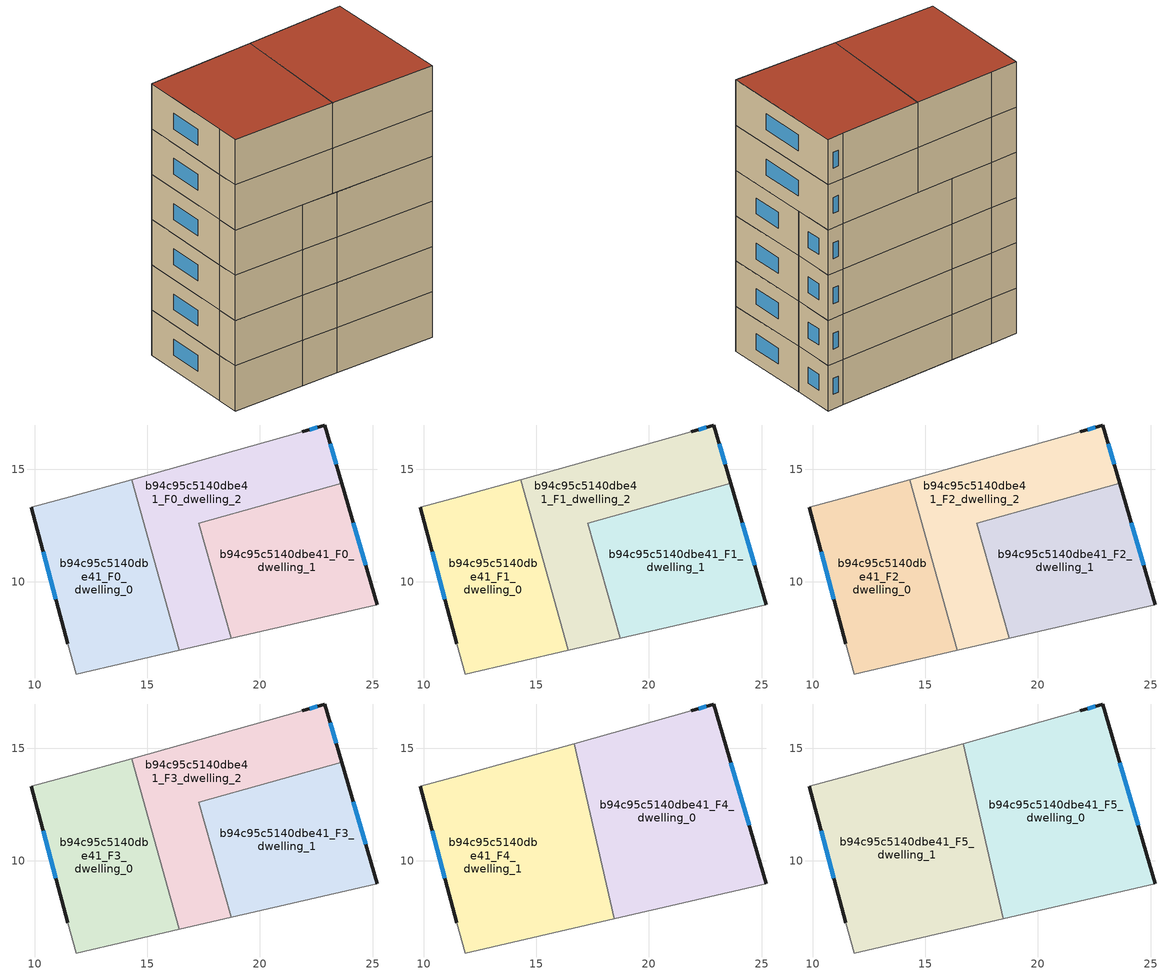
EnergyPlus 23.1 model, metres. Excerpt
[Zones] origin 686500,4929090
b94c95c5140dbe41_F0_dwelling_0
 floor ground (EU_floor_Construction): 14.3,14.55 16.42,6.97 11.85,5.92 11.48,7.27 9.85,13.32 11.58,13.79 z0
 wall outside (EU_wall_Construction): 9.85,13.32 11.48,7.27 z0:3
 wall adiabatic (EU_wall_Construction): 14.3,14.55 11.58,13.79 9.85,13.32 / 11.48,7.27 11.85,5.92 16.42,6.97 z0:3
 wall to b94c95c5140dbe41_F0_dwelling_2 (EU_wall_Construction): 16.42,6.97 14.3,14.55 z0:3
 window (EU_Window_Construction): 10.38,11.35 10.95,9.23 z0.98:2.02
b94c95c5140dbe41_F0_dwelling_1
 floor ground (EU_floor_Construction): 23.63,14.39 25.21,8.98 18.72,7.5 17.29,12.61 z0
 wall outside (EU_wall_Construction): 25.21,8.98 23.63,14.39 z0:3
 wall adiabatic (EU_wall_Construction): 18.72,7.5 25.21,8.98 z0:3
 wall to b94c95c5140dbe41_F0_dwelling_2 (EU_wall_Construction): 23.63,14.39 17.29,12.61 18.72,7.5 z0:3
 window (EU_Window_Construction): 24.69,10.74 24.14,12.63 z0.98:2.02
b94c95c5140dbe41_F0_dwelling_2
 floor ground (EU_floor_Construction): 22.88,16.97 23.63,14.39 17.29,12.61 18.72,7.5 16.42,6.97 14.3,14.55 21.88,16.66 z0
 wall outside (EU_wall_Construction): 23.63,14.39 22.88,16.97 21.88,16.66 z0:3
 wall adiabatic (EU_wall_Construction): 16.42,6.97 18.72,7.5 / 21.88,16.66 14.3,14.55 z0:3
 window (EU_Window_Construction): 22.55,16.87 22.2,16.76 / 23.39,15.23 23.12,16.13 z0.98:2.02
b94c95c5140dbe41_F1_dwelling_0
 floor to b94c95c5140dbe41_F0_dwelling_0 (EU_floor_Construction): 14.3,14.55 16.42,6.97 11.85,5.92 11.48,7.27 9.85,13.32 11.58,13.79 z3
 wall outside (EU_wall_Construction): 9.85,13.32 11.48,7.27 z3:6
 wall adiabatic (EU_wall_Construction): 14.3,14.55 11.58,13.79 9.85,13.32 / 11.48,7.27 11.85,5.92 16.42,6.97 z3:6
 wall to b94c95c5140dbe41_F1_dwelling_2 (EU_wall_Construction): 16.42,6.97 14.3,14.55 z3:6
 window (EU_Window_Construction): 10.38,11.35 10.95,9.23 z3.98:5.02
b94c95c5140dbe41_F1_dwelling_1
 floor to b94c95c5140dbe41_F0_dwelling_1 (EU_floor_Construction): 23.63,14.39 25.21,8.98 18.72,7.5 17.29,12.61 z3
 wall outside (EU_wall_Construction): 25.21,8.98 23.63,14.39 z3:6
 wall adiabatic (EU_wall_Construction): 18.72,7.5 25.21,8.98 z3:6
 wall to b94c95c5140dbe41_F1_dwelling_2 (EU_wall_Construction): 23.63,14.39 17.29,12.61 18.72,7.5 z3:6
 window (EU_Window_Construction): 24.69,10.74 24.14,12.63 z3.98:5.02
b94c95c5140dbe41_F1_dwelling_2
 floor to b94c95c5140dbe41_F0_dwelling_2 (EU_floor_Construction): 22.88,16.97 23.63,14.39 17.29,12.61 18.72,7.5 16.42,6.97 14.3,14.55 21.88,16.66 z3
 wall outside (EU_wall_Construction): 23.63,14.39 22.88,16.97 21.88,16.66 z3:6
 wall adiabatic (EU_wall_Construction): 16.42,6.97 18.72,7.5 / 21.88,16.66 14.3,14.55 z3:6
 window (EU_Window_Construction): 22.55,16.87 22.2,16.76 / 23.39,15.23 23.12,16.13 z3.98:5.02
b94c95c5140dbe41_F2_dwelling_0
 floor to b94c95c5140dbe41_F1_dwelling_0 (EU_floor_Construction): 14.3,14.55 16.42,6.97 11.85,5.92 11.48,7.27 9.85,13.32 11.58,13.79 z6
 wall outside (EU_wall_Construction): 9.85,13.32 11.48,7.27 z6:9
 wall adiabatic (EU_wall_Construction): 14.3,14.55 11.58,13.79 9.85,13.32 / 11.48,7.27 11.85,5.92 16.42,6.97 z6:9
 wall to b94c95c5140dbe41_F2_dwelling_2 (EU_wall_Construction): 16.42,6.97 14.3,14.55 z6:9
 window (EU_Window_Construction): 10.38,11.35 10.95,9.23 z6.98:8.02
b94c95c5140dbe41_F2_dwelling_1
 floor to b94c95c5140dbe41_F1_dwelling_1 (EU_floor_Construction): 23.63,14.39 25.21,8.98 18.72,7.5 17.29,12.61 z6
 wall outside (EU_wall_Construction): 25.21,8.98 23.63,14.39 z6:9
 wall adiabatic (EU_wall_Construction): 18.72,7.5 25.21,8.98 z6:9
 wall to b94c95c5140dbe41_F2_dwelling_2 (EU_wall_Construction): 23.63,14.39 17.29,12.61 18.72,7.5 z6:9
 window (EU_Window_Construction): 24.69,10.74 24.14,12.63 z6.98:8.02
b94c95c5140dbe41_F2_dwelling_2
 floor to b94c95c5140dbe41_F1_dwelling_2 (EU_floor_Construction): 22.88,16.97 23.63,14.39 17.29,12.61 18.72,7.5 16.42,6.97 14.3,14.55 21.88,16.66 z6
 wall outside (EU_wall_Construction): 23.63,14.39 22.88,16.97 21.88,16.66 z6:9
 wall adiabatic (EU_wall_Construction): 16.42,6.97 18.72,7.5 / 21.88,16.66 14.3,14.55 z6:9
 window (EU_Window_Construction): 22.55,16.87 22.2,16.76 / 23.39,15.23 23.12,16.13 z6.98:8.02
b94c95c5140dbe41_F3_dwelling_0
 floor to b94c95c5140dbe41_F2_dwelling_0 (EU_floor_Construction): 14.3,14.55 16.42,6.97 11.85,5.92 11.48,7.27 9.85,13.32 11.58,13.79 z9
 wall outside (EU_wall_Construction): 9.85,13.32 11.48,7.27 z9:12
 wall adiabatic (EU_wall_Construction): 14.3,14.55 11.58,13.79 9.85,13.32 / 11.48,7.27 11.85,5.92 16.42,6.97 z9:12
 wall to b94c95c5140dbe41_F3_dwelling_2 (EU_wall_Construction): 16.42,6.97 14.3,14.55 z9:12
 window (EU_Window_Construction): 10.38,11.35 10.95,9.23 z9.98:11.02
b94c95c5140dbe41_F3_dwelling_1
 floor to b94c95c5140dbe41_F2_dwelling_1 (EU_floor_Construction): 23.63,14.39 25.21,8.98 18.72,7.5 17.29,12.61 z9
 wall outside (EU_wall_Construction): 25.21,8.98 23.63,14.39 z9:12
 wall adiabatic (EU_wall_Construction): 18.72,7.5 25.21,8.98 z9:12
 wall to b94c95c5140dbe41_F3_dwelling_2 (EU_wall_Construction): 23.63,14.39 17.29,12.61 18.72,7.5 z9:12
 window (EU_Window_Construction): 24.69,10.74 24.14,12.63 z9.98:11.02
 ceiling adiabatic (EU_roof_Construction): 25.21,8.98 23.63,14.39 17.29,12.61 18.72,7.5 z12
b94c95c5140dbe41_F3_dwelling_2
 floor to b94c95c5140dbe41_F2_dwelling_2 (EU_floor_Construction): 22.88,16.97 23.63,14.39 17.29,12.61 18.72,7.5 16.42,6.97 14.3,14.55 21.88,16.66 z9
 wall outside (EU_wall_Construction): 23.63,14.39 22.88,16.97 21.88,16.66 z9:12
 wall adiabatic (EU_wall_Construction): 16.42,6.97 18.72,7.5 / 21.88,16.66 14.3,14.55 z9:12
 window (EU_Window_Construction): 22.55,16.87 22.2,16.76 / 23.39,15.23 23.12,16.13 z9.98:11.02
 ceiling adiabatic (EU_roof_Construction): 18.72,7.5 17.29,12.61 23.63,14.39 22.88,16.97 21.88,16.66 16.68,15.21 18.47,7.44 z12
b94c95c5140dbe41_F4_dwelling_0
 floor adiabatic (EU_floor_Construction): 22.88,16.97 25.21,8.98 18.47,7.44 16.68,15.21 21.88,16.66 z12
 wall outside (EU_wall_Construction): 25.21,8.98 22.88,16.97 21.88,16.66 z12:15
 wall to b94c95c5140dbe41_F4_dwelling_1 (EU_wall_Construction): 16.68,15.21 18.47,7.44 z12:15
 wall adiabatic (EU_wall_Construction): 21.88,16.66 16.68,15.21 / 18.47,7.44 25.21,8.98 z12:15
 window (EU_Window_Construction): 22.55,16.87 22.2,16.76 / 24.45,11.58 23.64,14.37 z12.98:14.02
b94c95c5140dbe41_F4_dwelling_1
 floor to b94c95c5140dbe41_F3_dwelling_0 (EU_floor_Construction): 14.3,14.55 16.42,6.97 11.85,5.92 11.48,7.27 9.85,13.32 11.58,13.79 z12
 floor to b94c95c5140dbe41_F3_dwelling_2 (EU_floor_Construction): 16.68,15.21 18.47,7.44 16.42,6.97 14.3,14.55 z12
 wall outside (EU_wall_Construction): 9.85,13.32 11.48,7.27 z12:15
 wall adiabatic (EU_wall_Construction): 11.48,7.27 11.85,5.92 18.47,7.44 / 16.68,15.21 11.58,13.79 9.85,13.32 z12:15
 window (EU_Window_Construction): 10.38,11.35 10.95,9.23 z12.98:14.02
b94c95c5140dbe41_F5_dwelling_0
 floor to b94c95c5140dbe41_F4_dwelling_0 (EU_floor_Construction): 22.88,16.97 25.21,8.98 18.47,7.44 16.68,15.21 21.88,16.66 z15
 wall outside (EU_wall_Construction): 25.21,8.98 22.88,16.97 21.88,16.66 z15:18
 wall to b94c95c5140dbe41_F5_dwelling_1 (EU_wall_Construction): 16.68,15.21 18.47,7.44 z15:18
 wall adiabatic (EU_wall_Construction): 21.88,16.66 16.68,15.21 / 18.47,7.44 25.21,8.98 z15:18
 window (EU_Window_Construction): 22.55,16.87 22.2,16.76 / 24.45,11.58 23.64,14.37 z15.98:17.02
 roof outside (EU_roof_Construction): 25.21,8.98 22.88,16.97 21.88,16.66 16.68,15.21 18.47,7.44 z18
b94c95c5140dbe41_F5_dwelling_1
 floor to b94c95c5140dbe41_F4_dwelling_1 (EU_floor_Construction): 16.68,15.21 18.47,7.44 11.85,5.92 11.48,7.27 9.85,13.32 11.58,13.79 z15
 wall outside (EU_wall_Construction): 9.85,13.32 11.48,7.27 z15:18
 wall adiabatic (EU_wall_Construction): 11.48,7.27 11.85,5.92 18.47,7.44 / 16.68,15.21 11.58,13.79 9.85,13.32 z15:18
 window (EU_Window_Construction): 10.38,11.35 10.95,9.23 z15.98:17.02
 roof outside (EU_roof_Construction): 18.47,7.44 16.68,15.21 11.58,13.79 9.85,13.32 11.48,7.27 11.85,5.92 z18
shading: 21.88,16.66 11.58,13.79 z0:15
[Building]
EU S2 Campaign: North Axis=0; Terrain=City; Solar Distribution=FullExterior
[Site:Location]
Bologna: Latitude=44.5; Longitude=11.25; Time Zone=1; Elevation=37
[SizingPeriod:WeatherFileDays]
AnnualSizingPeriod: Begin Month=1; Begin Day of Month=1; End Month=12; End Day of Month=31; Day of Week for Start Day=Monday; Use Weather File Daylight Saving Period=No; Use Weather File Rain and Snow Indicators=No
[MATERIAL]
EU_InternalMass_Material: Roughness=MediumRough; Thickness=0.1; Conductivity=1; Density=1800; Specific Heat=900; Thermal Absorptance=0.9; Solar Absorptance=0.7; Visible Absorptance=0.7
[MATERIAL:NOMASS] Roughness=MediumRough; Thermal Absorptance=0.9; Solar Absorptance=0.7; Visible Absorptance=0.7
Name | Thermal Resistance
EU_wall_NoMass | 0.905828
EU_roof_NoMass | 0.37593
EU_floor_NoMass | 0.67114
[WINDOWMATERIAL:SIMPLEGLAZINGSYSTEM]
EU_Window_SimpleGlazing: UFactor=4.52486; Solar Heat Gain Coefficient=0.85; Visible Transmittance=0.85
[CONSTRUCTION]
EU_wall_Construction: EU_wall_NoMass
EU_roof_Construction: EU_roof_NoMass
EU_floor_Construction: EU_floor_NoMass
EU_InternalMass_Construction: EU_InternalMass_Material
EU_Window_Construction: EU_Window_SimpleGlazing
[ZONE] Type=1; Multiplier=1; Ceiling Height=autocalculate; Floor Area=autocalculate; Part of Total Floor Area=Yes
Name | Volume
b94c95c5140dbe41_F0_dwelling_0; b94c95c5140dbe41_F1_dwelling_0; b94c95c5140dbe41_F2_dwelling_0; b94c95c5140dbe41_F3_dwelling_0 | 108.522
b94c95c5140dbe41_F4_dwelling_0; b94c95c5140dbe41_F5_dwelling_0 | 162.793
b94c95c5140dbe41_F0_dwelling_1; b94c95c5140dbe41_F1_dwelling_1; b94c95c5140dbe41_F2_dwelling_1; b94c95c5140dbe41_F3_dwelling_1 | 108.532
b94c95c5140dbe41_F4_dwelling_1; b94c95c5140dbe41_F5_dwelling_1 | 162.8
b94c95c5140dbe41_F0_dwelling_2; b94c95c5140dbe41_F1_dwelling_2; b94c95c5140dbe41_F2_dwelling_2; b94c95c5140dbe41_F3_dwelling_2 | 108.536
[INTERNALMASS] Construction=EU_InternalMass_Construction
Name | Zone or ZoneList | Surface Area
b94c95c5140dbe41_F0_dwelling_0_EU_InternalMass | b94c95c5140dbe41_F0_dwelling_0 | 36.1747
b94c95c5140dbe41_F0_dwelling_1_EU_InternalMass | b94c95c5140dbe41_F0_dwelling_1 | 36.1782
b94c95c5140dbe41_F0_dwelling_2_EU_InternalMass | b94c95c5140dbe41_F0_dwelling_2 | 36.1788
b94c95c5140dbe41_F1_dwelling_0_EU_InternalMass | b94c95c5140dbe41_F1_dwelling_0 | 36.1747
b94c95c5140dbe41_F1_dwelling_1_EU_InternalMass | b94c95c5140dbe41_F1_dwelling_1 | 36.1782
b94c95c5140dbe41_F1_dwelling_2_EU_InternalMass | b94c95c5140dbe41_F1_dwelling_2 | 36.1788
b94c95c5140dbe41_F2_dwelling_0_EU_InternalMass | b94c95c5140dbe41_F2_dwelling_0 | 36.1747
b94c95c5140dbe41_F2_dwelling_1_EU_InternalMass | b94c95c5140dbe41_F2_dwelling_1 | 36.1782
b94c95c5140dbe41_F2_dwelling_2_EU_InternalMass | b94c95c5140dbe41_F2_dwelling_2 | 36.1788
b94c95c5140dbe41_F3_dwelling_0_EU_InternalMass | b94c95c5140dbe41_F3_dwelling_0 | 36.1747
b94c95c5140dbe41_F3_dwelling_1_EU_InternalMass | b94c95c5140dbe41_F3_dwelling_1 | 36.1782
b94c95c5140dbe41_F3_dwelling_2_EU_InternalMass | b94c95c5140dbe41_F3_dwelling_2 | 36.1788
b94c95c5140dbe41_F4_dwelling_0_EU_InternalMass | b94c95c5140dbe41_F4_dwelling_0 | 54.2644
b94c95c5140dbe41_F4_dwelling_1_EU_InternalMass | b94c95c5140dbe41_F4_dwelling_1 | 54.2669
b94c95c5140dbe41_F5_dwelling_0_EU_InternalMass | b94c95c5140dbe41_F5_dwelling_0 | 54.2644
b94c95c5140dbe41_F5_dwelling_1_EU_InternalMass | b94c95c5140dbe41_F5_dwelling_1 | 54.2669
[OTHEREQUIPMENT] Fuel Type=Electricity; Design Level Calculation Method=Watts/Area; Power per Zone Floor Area=1; Fraction Latent=0; Fraction Radiant=0; Fraction Lost=0; Carbon Dioxide Generation Rate=0; EndUse Subcategory=EU_Step8_InternalGains
Name | Zone or ZoneList or Space or SpaceList | Schedule
EU_Step8_InternalGain_b94c95c5140dbe41_F0_dwelling_0_f000 | b94c95c5140dbe41_F0_dwelling_0 | EU_Step8_GainSchedule_b94c95c5140dbe41_F0_dwelling_0_f000
EU_Step8_InternalGain_b94c95c5140dbe41_F0_dwelling_1_f000 | b94c95c5140dbe41_F0_dwelling_1 | EU_Step8_GainSchedule_b94c95c5140dbe41_F0_dwelling_1_f000
EU_Step8_InternalGain_b94c95c5140dbe41_F0_dwelling_2_f000 | b94c95c5140dbe41_F0_dwelling_2 | EU_Step8_GainSchedule_b94c95c5140dbe41_F0_dwelling_2_f000
EU_Step8_InternalGain_b94c95c5140dbe41_F1_dwelling_0_f000 | b94c95c5140dbe41_F1_dwelling_0 | EU_Step8_GainSchedule_b94c95c5140dbe41_F1_dwelling_0_f000
EU_Step8_InternalGain_b94c95c5140dbe41_F1_dwelling_1_f000 | b94c95c5140dbe41_F1_dwelling_1 | EU_Step8_GainSchedule_b94c95c5140dbe41_F1_dwelling_1_f000
EU_Step8_InternalGain_b94c95c5140dbe41_F1_dwelling_2_f000 | b94c95c5140dbe41_F1_dwelling_2 | EU_Step8_GainSchedule_b94c95c5140dbe41_F1_dwelling_2_f000
EU_Step8_InternalGain_b94c95c5140dbe41_F2_dwelling_0_f000 | b94c95c5140dbe41_F2_dwelling_0 | EU_Step8_GainSchedule_b94c95c5140dbe41_F2_dwelling_0_f000
EU_Step8_InternalGain_b94c95c5140dbe41_F2_dwelling_1_f000 | b94c95c5140dbe41_F2_dwelling_1 | EU_Step8_GainSchedule_b94c95c5140dbe41_F2_dwelling_1_f000
EU_Step8_InternalGain_b94c95c5140dbe41_F2_dwelling_2_f000 | b94c95c5140dbe41_F2_dwelling_2 | EU_Step8_GainSchedule_b94c95c5140dbe41_F2_dwelling_2_f000
EU_Step8_InternalGain_b94c95c5140dbe41_F3_dwelling_0_f000 | b94c95c5140dbe41_F3_dwelling_0 | EU_Step8_GainSchedule_b94c95c5140dbe41_F3_dwelling_0_f000
EU_Step8_InternalGain_b94c95c5140dbe41_F3_dwelling_1_f000 | b94c95c5140dbe41_F3_dwelling_1 | EU_Step8_GainSchedule_b94c95c5140dbe41_F3_dwelling_1_f000
EU_Step8_InternalGain_b94c95c5140dbe41_F3_dwelling_2_f000 | b94c95c5140dbe41_F3_dwelling_2 | EU_Step8_GainSchedule_b94c95c5140dbe41_F3_dwelling_2_f000
EU_Step8_InternalGain_b94c95c5140dbe41_F4_dwelling_0_f000 | b94c95c5140dbe41_F4_dwelling_0 | EU_Step8_GainSchedule_b94c95c5140dbe41_F4_dwelling_0_f000
EU_Step8_InternalGain_b94c95c5140dbe41_F4_dwelling_1_f000 | b94c95c5140dbe41_F4_dwelling_1 | EU_Step8_GainSchedule_b94c95c5140dbe41_F4_dwelling_1_f000
EU_Step8_InternalGain_b94c95c5140dbe41_F5_dwelling_0_f000 | b94c95c5140dbe41_F5_dwelling_0 | EU_Step8_GainSchedule_b94c95c5140dbe41_F5_dwelling_0_f000
EU_Step8_InternalGain_b94c95c5140dbe41_F5_dwelling_1_f000 | b94c95c5140dbe41_F5_dwelling_1 | EU_Step8_GainSchedule_b94c95c5140dbe41_F5_dwelling_1_f000
[ZONEVENTILATION:DESIGNFLOWRATE] Schedule=EU_AlwaysOn; Design Flow Rate Calculation Method=AirChanges/Hour; Air Changes per Hour=0.73129; Ventilation Type=Natural; Fan Pressure Rise=0; Fan Total Efficiency=1; Constant Term Coefficient=1; Temperature Term Coefficient=0; Velocity Term Coefficient=0; Velocity Squared Term Coefficient=0; Minimum Indoor Temperature=-100; Maximum Indoor Temperature=100; Delta Temperature=-100; Minimum Outdoor Temperature=-100; Maximum Outdoor Temperature=100; Maximum Wind Speed=40
Name | Zone or ZoneList or Space or SpaceList
EU_ConstantAir_b94c95c5140dbe41_F0_dwelling_0 | b94c95c5140dbe41_F0_dwelling_0
EU_ConstantAir_b94c95c5140dbe41_F0_dwelling_1 | b94c95c5140dbe41_F0_dwelling_1
EU_ConstantAir_b94c95c5140dbe41_F0_dwelling_2 | b94c95c5140dbe41_F0_dwelling_2
EU_ConstantAir_b94c95c5140dbe41_F1_dwelling_0 | b94c95c5140dbe41_F1_dwelling_0
EU_ConstantAir_b94c95c5140dbe41_F1_dwelling_1 | b94c95c5140dbe41_F1_dwelling_1
EU_ConstantAir_b94c95c5140dbe41_F1_dwelling_2 | b94c95c5140dbe41_F1_dwelling_2
EU_ConstantAir_b94c95c5140dbe41_F2_dwelling_0 | b94c95c5140dbe41_F2_dwelling_0
EU_ConstantAir_b94c95c5140dbe41_F2_dwelling_1 | b94c95c5140dbe41_F2_dwelling_1
EU_ConstantAir_b94c95c5140dbe41_F2_dwelling_2 | b94c95c5140dbe41_F2_dwelling_2
EU_ConstantAir_b94c95c5140dbe41_F3_dwelling_0 | b94c95c5140dbe41_F3_dwelling_0
EU_ConstantAir_b94c95c5140dbe41_F3_dwelling_1 | b94c95c5140dbe41_F3_dwelling_1
EU_ConstantAir_b94c95c5140dbe41_F3_dwelling_2 | b94c95c5140dbe41_F3_dwelling_2
EU_ConstantAir_b94c95c5140dbe41_F4_dwelling_0 | b94c95c5140dbe41_F4_dwelling_0
EU_ConstantAir_b94c95c5140dbe41_F4_dwelling_1 | b94c95c5140dbe41_F4_dwelling_1
EU_ConstantAir_b94c95c5140dbe41_F5_dwelling_0 | b94c95c5140dbe41_F5_dwelling_0
EU_ConstantAir_b94c95c5140dbe41_F5_dwelling_1 | b94c95c5140dbe41_F5_dwelling_1
[HVACTEMPLATE:THERMOSTAT] Constant Heating Setpoint=20; Constant Cooling Setpoint=50
EU_HeatOnly_b94c95c5140dbe41_F0_dwelling_0; EU_HeatOnly_b94c95c5140dbe41_F0_dwelling_1; EU_HeatOnly_b94c95c5140dbe41_F0_dwelling_2; EU_HeatOnly_b94c95c5140dbe41_F1_dwelling_0; EU_HeatOnly_b94c95c5140dbe41_F1_dwelling_1; EU_HeatOnly_b94c95c5140dbe41_F1_dwelling_2; EU_HeatOnly_b94c95c5140dbe41_F2_dwelling_0; EU_HeatOnly_b94c95c5140dbe41_F2_dwelling_1; EU_HeatOnly_b94c95c5140dbe41_F2_dwelling_2; EU_HeatOnly_b94c95c5140dbe41_F3_dwelling_0; EU_HeatOnly_b94c95c5140dbe41_F3_dwelling_1; EU_HeatOnly_b94c95c5140dbe41_F3_dwelling_2; EU_HeatOnly_b94c95c5140dbe41_F4_dwelling_0; EU_HeatOnly_b94c95c5140dbe41_F4_dwelling_1; EU_HeatOnly_b94c95c5140dbe41_F5_dwelling_0; EU_HeatOnly_b94c95c5140dbe41_F5_dwelling_1
[HVACTEMPLATE:ZONE:IDEALLOADSAIRSYSTEM] System Availability Schedule=EU_AlwaysOn; Maximum Heating Supply Air Temperature=50; Minimum Cooling Supply Air Temperature=13; Maximum Heating Supply Air Humidity Ratio=0.0156; Minimum Cooling Supply Air Humidity Ratio=0.0077; Heating Limit=NoLimit; Cooling Limit=NoLimit; Heating Availability Schedule=EU_AlwaysOn; Cooling Availability Schedule=EU_CoolingOff; Dehumidification Control Type=ConstantSensibleHeatRatio; Cooling Sensible Heat Ratio=0.7; Dehumidification Setpoint=60; Humidification Control Type=None; Humidification Setpoint=30; Outdoor Air Method=None; Outdoor Air Flow Rate per Person=0.00944; Outdoor Air Flow Rate per Zone Floor Area=0; Outdoor Air Flow Rate per Zone=0; Demand Controlled Ventilation Type=None; Outdoor Air Economizer Type=NoEconomizer; Heat Recovery Type=None; Sensible Heat Recovery Effectiveness=0.7; Latent Heat Recovery Effectiveness=0.65
Name | Template Thermostat
b94c95c5140dbe41_F0_dwelling_0 | EU_HeatOnly_b94c95c5140dbe41_F0_dwelling_0
b94c95c5140dbe41_F0_dwelling_1 | EU_HeatOnly_b94c95c5140dbe41_F0_dwelling_1
b94c95c5140dbe41_F0_dwelling_2 | EU_HeatOnly_b94c95c5140dbe41_F0_dwelling_2
b94c95c5140dbe41_F1_dwelling_0 | EU_HeatOnly_b94c95c5140dbe41_F1_dwelling_0
b94c95c5140dbe41_F1_dwelling_1 | EU_HeatOnly_b94c95c5140dbe41_F1_dwelling_1
b94c95c5140dbe41_F1_dwelling_2 | EU_HeatOnly_b94c95c5140dbe41_F1_dwelling_2
b94c95c5140dbe41_F2_dwelling_0 | EU_HeatOnly_b94c95c5140dbe41_F2_dwelling_0
b94c95c5140dbe41_F2_dwelling_1 | EU_HeatOnly_b94c95c5140dbe41_F2_dwelling_1
b94c95c5140dbe41_F2_dwelling_2 | EU_HeatOnly_b94c95c5140dbe41_F2_dwelling_2
b94c95c5140dbe41_F3_dwelling_0 | EU_HeatOnly_b94c95c5140dbe41_F3_dwelling_0
b94c95c5140dbe41_F3_dwelling_1 | EU_HeatOnly_b94c95c5140dbe41_F3_dwelling_1
b94c95c5140dbe41_F3_dwelling_2 | EU_HeatOnly_b94c95c5140dbe41_F3_dwelling_2
b94c95c5140dbe41_F4_dwelling_0 | EU_HeatOnly_b94c95c5140dbe41_F4_dwelling_0
b94c95c5140dbe41_F4_dwelling_1 | EU_HeatOnly_b94c95c5140dbe41_F4_dwelling_1
b94c95c5140dbe41_F5_dwelling_0 | EU_HeatOnly_b94c95c5140dbe41_F5_dwelling_0
b94c95c5140dbe41_F5_dwelling_1 | EU_HeatOnly_b94c95c5140dbe41_F5_dwelling_1
[SIZING:ZONE] Zone Cooling Design Supply Air Temperature Input Method=SupplyAirTemperature; Zone Cooling Design Supply Air Temperature=13; Zone Heating Design Supply Air Temperature Input Method=SupplyAirTemperature; Zone Heating Design Supply Air Temperature=50; Zone Cooling Design Supply Air Humidity Ratio=0.008; Zone Heating Design Supply Air Humidity Ratio=0.008; Cooling Design Air Flow Method=DesignDay; Cooling Design Air Flow Rate=0; Cooling Minimum Air Flow per Zone Floor Area=0.000762; Cooling Minimum Air Flow=0; Cooling Minimum Air Flow Fraction=0.2; Heating Design Air Flow Method=DesignDay; Heating Design Air Flow Rate=0; Heating Maximum Air Flow per Zone Floor Area=0.002032; Heating Maximum Air Flow=0.141576; Heating Maximum Air Flow Fraction=0.3; Account for Dedicated Outdoor Air System=No; Dedicated Outdoor Air System Control Strategy=NeutralSupplyAir; Dedicated Outdoor Air Low Setpoint Temperature for Design=autosize; Dedicated Outdoor Air High Setpoint Temperature for Design=autosize; Zone Load Sizing Method=Sensible Load Only No Latent Load; Zone Latent Cooling Design Supply Air Humidity Ratio Input Method=HumidityRatioDifference; Zone Cooling Design Supply Air Humidity Ratio Difference=0.005; Zone Latent Heating Design Supply Air Humidity Ratio Input Method=HumidityRatioDifference; Zone Humidification Design Supply Air Humidity Ratio Difference=0.005
b94c95c5140dbe41_F0_dwelling_0; b94c95c5140dbe41_F0_dwelling_1; b94c95c5140dbe41_F0_dwelling_2; b94c95c5140dbe41_F1_dwelling_0; b94c95c5140dbe41_F1_dwelling_1; b94c95c5140dbe41_F1_dwelling_2; b94c95c5140dbe41_F2_dwelling_0; b94c95c5140dbe41_F2_dwelling_1; b94c95c5140dbe41_F2_dwelling_2; b94c95c5140dbe41_F3_dwelling_0; b94c95c5140dbe41_F3_dwelling_1; b94c95c5140dbe41_F3_dwelling_2; b94c95c5140dbe41_F4_dwelling_0; b94c95c5140dbe41_F4_dwelling_1; b94c95c5140dbe41_F5_dwelling_0; b94c95c5140dbe41_F5_dwelling_1
[SCHEDULE:CONSTANT]
Name | Hourly Value
EU_AlwaysOn | 1
EU_CoolingOff | 0
[SCHEDULE:FILE] Column Number=1; Rows to Skip at Top=0; Number of Hours of Data=8760; Column Separator=Comma; Interpolate to Timestep=No; Minutes per Item=60; Adjust Schedule for Daylight Savings=Yes
Name | File
EU_Step8_GainSchedule_b94c95c5140dbe41_F0_dwelling_0_f000 | ../../schedules/b94c95c5140dbe41/b94c95c5140dbe41_F0_dwelling_0_f000_gain.csv
EU_Step8_GainSchedule_b94c95c5140dbe41_F0_dwelling_1_f000 | ../../schedules/b94c95c5140dbe41/b94c95c5140dbe41_F0_dwelling_1_f000_gain.csv
EU_Step8_GainSchedule_b94c95c5140dbe41_F0_dwelling_2_f000 | ../../schedules/b94c95c5140dbe41/b94c95c5140dbe41_F0_dwelling_2_f000_gain.csv
EU_Step8_GainSchedule_b94c95c5140dbe41_F1_dwelling_0_f000 | ../../schedules/b94c95c5140dbe41/b94c95c5140dbe41_F1_dwelling_0_f000_gain.csv
EU_Step8_GainSchedule_b94c95c5140dbe41_F1_dwelling_1_f000 | ../../schedules/b94c95c5140dbe41/b94c95c5140dbe41_F1_dwelling_1_f000_gain.csv
EU_Step8_GainSchedule_b94c95c5140dbe41_F1_dwelling_2_f000 | ../../schedules/b94c95c5140dbe41/b94c95c5140dbe41_F1_dwelling_2_f000_gain.csv
EU_Step8_GainSchedule_b94c95c5140dbe41_F2_dwelling_0_f000 | ../../schedules/b94c95c5140dbe41/b94c95c5140dbe41_F2_dwelling_0_f000_gain.csv
EU_Step8_GainSchedule_b94c95c5140dbe41_F2_dwelling_1_f000 | ../../schedules/b94c95c5140dbe41/b94c95c5140dbe41_F2_dwelling_1_f000_gain.csv
EU_Step8_GainSchedule_b94c95c5140dbe41_F2_dwelling_2_f000 | ../../schedules/b94c95c5140dbe41/b94c95c5140dbe41_F2_dwelling_2_f000_gain.csv
EU_Step8_GainSchedule_b94c95c5140dbe41_F3_dwelling_0_f000 | ../../schedules/b94c95c5140dbe41/b94c95c5140dbe41_F3_dwelling_0_f000_gain.csv
EU_Step8_GainSchedule_b94c95c5140dbe41_F3_dwelling_1_f000 | ../../schedules/b94c95c5140dbe41/b94c95c5140dbe41_F3_dwelling_1_f000_gain.csv
EU_Step8_GainSchedule_b94c95c5140dbe41_F3_dwelling_2_f000 | ../../schedules/b94c95c5140dbe41/b94c95c5140dbe41_F3_dwelling_2_f000_gain.csv
EU_Step8_GainSchedule_b94c95c5140dbe41_F4_dwelling_0_f000 | ../../schedules/b94c95c5140dbe41/b94c95c5140dbe41_F4_dwelling_0_f000_gain.csv
EU_Step8_GainSchedule_b94c95c5140dbe41_F4_dwelling_1_f000 | ../../schedules/b94c95c5140dbe41/b94c95c5140dbe41_F4_dwelling_1_f000_gain.csv
EU_Step8_GainSchedule_b94c95c5140dbe41_F5_dwelling_0_f000 | ../../schedules/b94c95c5140dbe41/b94c95c5140dbe41_F5_dwelling_0_f000_gain.csv
EU_Step8_GainSchedule_b94c95c5140dbe41_F5_dwelling_1_f000 | ../../schedules/b94c95c5140dbe41/b94c95c5140dbe41_F5_dwelling_1_f000_gain.csv
